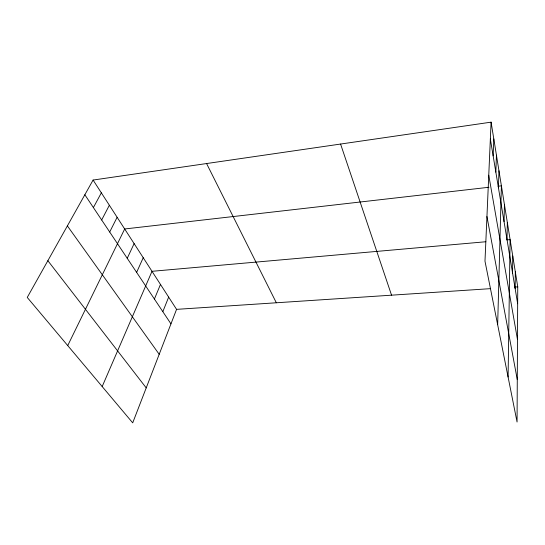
<?xml version="1.0" encoding="UTF-8"?>
<svg xmlns="http://www.w3.org/2000/svg" width="545" height="545" viewBox="0 0 545 545"><rect width="100%" height="100%" fill="white"/><g stroke="black" fill="none" stroke-linecap="round" stroke-linejoin="round"><path stroke-width="0.82" d="M491.093 122.155L517.75 286.854L517.062 422.007L484.982 261.144L491.093 122.155L93.093 180.054L27.25 297.447L132.708 422.845L176.566 309.356L93.093 180.054M515.168 288.707L515.304 271.751M512.566 273.011L512.756 256.007M508.09 377.004L510.1 239.596L506.748 239.895M507.014 239.514L507.327 222.462M504.043 221.617L504.432 204.566M497.66 324.704L501.4 185.845L498.076 186.227M498.437 187.793L498.961 170.783M495.841 172.145L496.434 155.168M493.15 155.89L493.811 138.968M162.826 311.665L168.664 297.114M154.405 299.035L160.482 284.435M102.181 386.555L152.007 271.308L485.827 241.748M136.625 272.384L143.226 257.71M127.237 258.303L134.125 243.608M67.73 345.578L124.676 228.975L488.926 187.269M109.695 232.007L117.127 217.285M101.67 219.969L109.361 205.247M93.393 207.556L101.35 192.841M176.566 309.356L490.616 288.646M514.473 287.072L517.75 286.854M47.865 260.694L146.217 387.883M67.382 225.896L159.195 354.305M84.85 194.756L170.96 323.859M206.582 163.548L276.335 302.775M340.577 144.05L391.548 295.179M486.944 216.522L517.28 379.654M488.756 175.218L517.484 339.583M490.35 139.002L517.661 303.756"/></g></svg>
